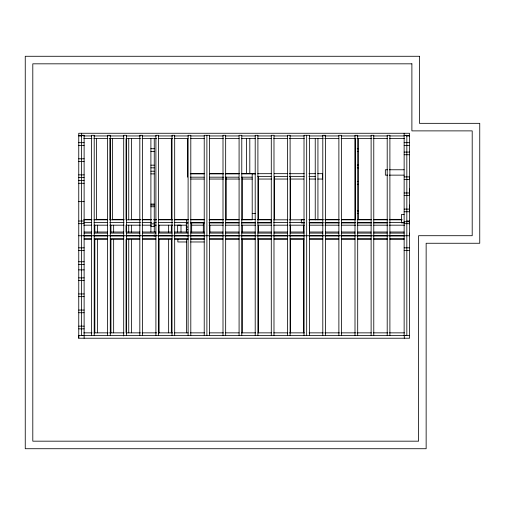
<?xml version="1.0" encoding="UTF-8"?>
<svg xmlns="http://www.w3.org/2000/svg" width="505" height="505" viewBox="0 0 505 505"><rect width="100%" height="100%" fill="white"/><g stroke="black" fill="none" stroke-linecap="round" stroke-linejoin="round"><path stroke-width="0.76" d="M78.755 338.224L78.755 133.263L409.492 133.263L409.523 338.224L78.755 338.224L78.761 335.522M409.505 233.095L409.505 235.759L404.133 235.747M409.505 223.866L409.505 221.171M409.505 207.751L409.505 205.087M409.505 191.666L409.505 188.971M81.425 135.296L84.12 135.296L84.12 338.224M78.755 135.359L84.12 135.359M409.505 135.365L404.139 135.365L406.828 135.296L406.828 335.446L81.425 335.446L81.406 133.263M78.755 135.965L81.823 135.965M83.767 135.946L91.639 135.946M93.999 135.946L108.165 135.946M109.743 135.946L123.908 135.946M126.275 135.946L140.44 135.946M142.019 135.946L156.184 135.946M158.545 135.946L172.716 135.946M174.288 135.946L188.46 135.946M190.821 135.946L204.203 135.946M209.714 135.946L223.09 135.946M225.457 135.946L238.833 135.946M241.983 135.946L255.366 135.946M257.727 135.946L271.109 135.946M274.259 135.946L287.642 135.946M290.003 135.946L304.168 135.946M309.679 135.946L323.061 135.946M324.639 135.946L338.805 135.946M341.165 135.946L355.337 135.946M356.909 135.946L371.08 135.946M373.441 135.946L387.606 135.946M389.974 135.946L404.139 135.946M406.443 135.965L409.505 135.965M83.792 138.623L92.03 138.629M93.848 138.623L107.931 138.629M109.509 138.629L124.053 138.629M140.529 138.623L126.048 138.623L126.048 219.82L140.516 219.82M142.025 138.629L156.657 138.629M158.229 138.629L172.735 138.623M174.307 138.623L188.049 138.629M190.398 138.629L204.538 138.629M209.234 138.629L223.38 138.629M225.457 138.623L239.099 138.629M241.453 138.629L255.599 138.629M257.746 138.623L271.311 138.629M273.672 138.629L287.812 138.629M289.245 138.623L304.319 138.629M308.934 138.623L323.232 138.629M324.633 138.623L338.874 138.629M341.045 138.629L355.331 138.629M356.902 138.629L371.813 138.629M373.17 138.623L387.512 138.629M389.608 138.623L404.48 138.623M78.755 142.675L84.12 142.675M404.139 142.675L409.505 142.675M78.755 145.371L84.12 145.371M404.139 145.377L409.505 145.377M357.262 148.672L358.601 148.672M150.9 148.722L154.259 148.722M357.262 148.704L358.601 148.704M150.9 151.418L154.259 151.418M357.262 151.367L358.601 151.367M404.139 152.081L409.505 152.081M404.139 154.745L409.505 154.745M78.755 158.791L84.12 158.791M78.755 161.455L84.12 161.455M357.262 165.103L358.601 165.103M150.9 165.16L154.259 165.16M357.262 167.843L358.601 167.843M150.9 167.856L154.259 167.856M387.682 169.768L385.334 169.768L385.334 175.134L387.682 175.134M389.248 169.768L404.114 169.768M150.9 171.195L154.259 171.195M190.745 173.676L204.19 173.701M209.474 173.676L223.513 173.676M225.457 173.701L239.42 173.676M241.459 173.676L255.505 173.676M257.746 173.701L271.621 173.676M274.228 173.676L287.705 173.676M289.245 173.701L304.212 173.701M308.934 173.701L315.581 173.676M317.702 173.676L322.6 173.676L322.6 179.041L317.702 179.041M190.271 173.827L204.146 173.827M209.373 173.827L223.835 173.827M225.407 173.827L238.796 173.827M241.699 173.827L252.184 173.827L252.216 219.511M150.9 173.89L154.259 173.89M252.216 173.89L255.568 173.89M78.755 174.875L84.12 174.875M389.248 175.134L404.114 175.134M257.746 176.365L271.135 176.365M274.284 176.365L287.673 176.365M289.245 176.365L304.212 176.365M308.934 176.365L315.234 176.365M404.139 176.901L409.505 176.901L409.505 179.559L404.139 179.559M190.271 177.179L204.146 177.179M209.373 177.179L223.835 177.179M225.407 177.179L238.796 177.179M241.699 177.179L252.184 177.179M78.755 177.571L84.12 177.571M190.745 179.041L204.153 179.041M209.474 179.041L223.513 179.041M225.855 179.041L239.42 179.041M242.084 179.041L252.38 179.041M258.2 179.041L271.621 179.041M274.228 179.041L287.705 179.041M289.832 179.041L303.877 179.041M309.338 179.041L315.581 179.041M78.755 180.588L84.12 180.588M357.262 181.579L358.601 181.579M78.755 183.29L84.12 183.29M357.262 184.275L358.601 184.275M404.139 192.979L409.505 192.979L409.505 195.359L404.139 195.359M78.755 201.64L84.12 201.64M150.9 204.07L154.259 204.07M150.9 205.099L154.259 205.099M150.9 206.766L154.259 206.766M404.139 209.102L409.505 209.102L409.505 211.759L404.139 211.759M252.216 213.476L255.568 213.476M357.262 213.457L358.601 213.457M404.12 214.486L401.437 214.486L401.437 222.863L404.12 222.863M84.12 219.366L91.948 219.366M95.855 219.366L107.622 219.366M112.28 219.366L124.015 219.366M382.67 219.366L387.36 219.366M389.525 219.366L401.847 219.366M357.262 219.498L358.601 219.498L358.601 138.66M131.06 219.568L140.472 219.568M142.044 219.568L151.462 219.568M153.817 219.568L156.26 219.568M158.526 219.568L171.662 219.568M174.225 219.568L188.434 219.593M190.36 219.593L204.481 219.568M209.184 219.593L223.298 219.593M225.628 219.593L238.985 219.593M241.339 219.593L255.568 219.511M257.689 219.593L271.141 219.593L271.141 222.945L257.689 222.945M304.452 219.593L301.302 219.593L301.302 222.945L304.452 222.945M308.972 219.568L323.118 219.568M324.936 219.593L339.139 219.593M341.481 219.593L354.977 219.593M357.243 219.593L371.421 219.593M373.763 219.593L387.177 219.593M83.786 219.82L91.67 219.82M93.848 219.82L107.426 219.82M109.787 219.82L123.971 219.82M142.094 219.82L151.55 219.82M153.911 219.82L156.279 219.82M158.639 219.82L172.824 219.82M174.395 219.82L187.791 219.82M190.941 219.82L204.336 219.82M209.064 219.82L223.248 219.82M225.609 219.82L239.004 219.82M241.371 219.82L252.399 219.82M257.916 219.82L271.311 219.82M273.672 219.82L287.856 219.82M289.434 219.82L304.401 219.82M309.129 219.82L323.314 219.82M324.885 219.82L339.07 219.82M341.437 219.82L355.615 219.82M357.982 219.82L371.377 219.82M373.738 219.82L387.922 219.82M389.494 219.82L402.1 219.82M78.755 221.026L84.12 221.026M406.822 220.994L409.505 220.994M404.139 221.739L409.505 221.739M83.786 222.478L91.67 222.478M94.031 222.478L107.426 222.478M109.787 222.478L123.971 222.478M126.332 222.478L140.516 222.478M142.094 222.478L151.55 222.478M153.911 222.478L156.279 222.478M158.639 222.478L172.824 222.478M174.395 222.478L186.219 222.478M191.73 222.478L203.553 222.478M209.064 222.478L223.248 222.478M225.609 222.478L239.004 222.478M241.371 222.478L255.549 222.478M257.916 222.478L271.311 222.478M273.672 222.478L287.856 222.478M289.434 222.478L304.401 222.478M309.129 222.478L323.314 222.478M324.885 222.478L339.07 222.478M341.437 222.478L355.615 222.478M357.193 222.478L371.377 222.478M373.738 222.478L387.922 222.478M389.494 222.478L404.467 222.478M187.835 222.85L186.301 222.85L186.301 232.376M188.005 222.945L186.44 222.945L186.44 219.593M190.36 222.945L204.475 222.945M209.184 222.945L223.298 222.945M225.628 222.945L238.985 222.945M241.339 222.945L255.454 222.945M309.18 222.945L322.891 222.945M324.936 222.945L339.139 222.945M341.481 222.945L354.977 222.945M357.243 222.945L371.421 222.945M373.763 222.945L387.177 222.945M78.755 223.69L84.12 223.652M404.139 223.69L409.505 223.69M150.9 223.841L154.259 223.841M83.786 225.18L91.67 225.18M94.031 225.18L107.426 225.18M109.787 225.18L123.971 225.18M140.516 225.18L126.048 225.18L126.048 232.256M142.094 225.18L151.55 225.18M153.911 225.18L156.279 225.18M158.639 225.18L172.824 225.18M174.395 225.18L186.219 225.18M191.73 225.18L203.553 225.18M209.064 225.18L223.248 225.18M225.609 225.18L239.004 225.18M241.371 225.18L255.549 225.18M257.916 225.18L271.311 225.18M273.672 225.18L287.856 225.18M289.434 225.18L304.401 225.18M309.129 225.18L323.314 225.18M324.885 225.18L339.07 225.18M341.437 225.18L355.615 225.18M357.193 225.18L371.377 225.18M373.738 225.18L387.922 225.18M389.494 225.18L404.467 225.18M150.9 226.543L154.259 226.543M186.301 227.035L187.835 227.035M186.301 229.737L187.835 229.737M84.12 232.016L91.506 232.016M94.208 232.016L107.584 232.016M110.286 232.016L123.706 232.016M126.408 232.016L139.822 232.016M142.486 232.016L155.906 232.016M158.602 232.016L172.022 232.016M174.686 232.016L188.106 232.016M190.802 232.016L204.222 232.016M209.581 232.016L223.002 232.016M225.666 232.016L239.086 232.016M241.781 232.016L255.202 232.016M257.904 232.016L271.286 232.016M273.988 232.016L287.402 232.016M290.104 232.016L304.016 232.016M309.376 232.016L322.802 232.016M325.46 232.016L338.88 232.016M341.576 232.016L355.002 232.016M357.698 232.016L371.118 232.016M373.776 232.016L387.202 232.016M389.898 232.016L404.133 232.016M84.12 233.102L91.506 233.102M94.208 233.102L107.584 233.102M110.286 233.102L123.706 233.102M126.408 233.102L139.822 233.102M142.486 233.102L155.906 233.102M158.602 233.102L172.022 233.102M174.686 233.102L188.106 233.102M190.802 233.102L204.222 233.102M209.581 233.102L223.002 233.102M225.666 233.102L239.086 233.102M241.781 233.102L255.202 233.102M257.904 233.102L271.286 233.102M273.988 233.102L287.402 233.102M290.104 233.102L304.016 233.102M309.376 233.102L322.802 233.102M325.46 233.102L338.88 233.102M341.576 233.102L355.002 233.102M357.698 233.102L371.118 233.102M373.776 233.102L387.202 233.102M389.898 233.102L404.133 233.102M84.12 235.482L91.506 235.482M94.208 235.482L107.584 235.482M110.286 235.482L123.706 235.482M126.408 235.482L139.822 235.482M142.486 235.482L155.906 235.482M158.602 235.482L172.022 235.482M174.686 235.482L188.106 235.482M190.802 235.482L204.222 235.482M209.581 235.482L223.002 235.482M225.666 235.482L239.086 235.482M241.781 235.482L255.202 235.482M257.904 235.482L271.286 235.482M273.988 235.482L287.402 235.482M290.104 235.482L304.016 235.482M309.376 235.482L322.802 235.482M325.46 235.482L338.88 235.482M341.576 235.482L355.002 235.482M357.698 235.482L371.118 235.482M373.776 235.482L387.202 235.482M389.898 235.482L404.133 235.482M78.755 235.759L84.12 235.747M91.506 235.747L94.208 235.747M107.584 235.747L110.286 235.747M123.706 235.747L126.408 235.747M139.822 235.747L142.486 235.747M155.906 235.747L158.602 235.747M172.022 235.747L174.686 235.747M186.301 235.772L187.835 235.772M188.106 235.747L190.802 235.747M204.222 235.747L209.581 235.747M223.002 235.747L225.666 235.747M239.086 235.747L241.781 235.747M255.202 235.747L257.904 235.747M271.286 235.747L273.988 235.747M287.402 235.747L290.104 235.747M304.016 235.747L309.376 235.747M322.802 235.747L325.46 235.747M338.88 235.747L341.576 235.747M355.002 235.747L357.698 235.747M371.118 235.747L373.776 235.747M387.202 235.747L389.898 235.747M84.12 236.005L91.506 236.005M94.208 236.005L107.584 236.005M110.286 236.005L123.706 236.005M126.408 236.005L139.822 236.005M142.486 236.005L155.906 236.005M158.602 236.005L172.022 236.005M174.686 236.005L188.106 236.005M190.802 236.005L204.222 236.005M209.581 236.005L223.002 236.005M225.666 236.005L239.086 236.005M241.781 236.005L255.202 236.005M257.904 236.005L271.286 236.005M273.988 236.005L287.402 236.005M290.104 236.005L304.016 236.005M309.376 236.005L322.802 236.005M325.46 236.005L338.88 236.005M341.576 236.005L355.002 236.005M357.698 236.005L371.118 236.005M373.776 236.005L387.202 236.005M389.898 236.005L404.133 236.005M84.12 238.392L91.506 238.392M94.208 238.392L107.584 238.392M110.286 238.392L123.706 238.392M126.408 238.392L139.822 238.392M142.486 238.392L155.906 238.392M158.602 238.392L172.022 238.392M174.686 238.392L188.106 238.392M190.802 238.392L204.222 238.392M209.581 238.392L223.002 238.392M225.666 238.392L239.086 238.392M241.781 238.392L255.202 238.392M257.904 238.392L271.286 238.392M273.988 238.392L287.402 238.392M290.104 238.392L304.016 238.392M309.376 238.392L322.802 238.392M325.46 238.392L338.88 238.392M341.576 238.392L355.002 238.392M357.698 238.392L371.118 238.392M373.776 238.392L387.202 238.392M389.898 238.392L404.133 238.392M84.12 239.471L91.506 239.471M94.208 239.471L107.584 239.471M110.286 239.471L123.706 239.471M126.408 239.471L139.822 239.471M142.486 239.471L155.906 239.471M158.602 239.471L172.022 239.471M174.686 239.471L188.106 239.471M190.802 239.471L204.222 239.471M209.581 239.471L223.002 239.471M225.666 239.471L239.086 239.471M241.781 239.471L255.202 239.471M257.904 239.471L271.286 239.471M273.988 239.471L287.402 239.471M290.104 239.471L304.016 239.471M309.376 239.471L322.802 239.471M325.46 239.471L338.88 239.471M341.576 239.471L355.002 239.471M357.698 239.471L371.118 239.471M373.776 239.471L387.202 239.471M389.898 239.471L404.133 239.471M186.705 241.971L177.861 241.971L177.861 239.288M190.606 241.971L204.153 241.971M78.755 247.829L84.12 247.829M404.139 247.829L409.505 247.829M78.755 250.53L84.12 250.53M404.139 250.493L409.505 250.493M78.755 261.748L84.12 261.748M78.755 264.45L84.12 264.45M78.755 269.878L84.12 269.878M78.755 277.864L84.12 277.864M78.755 280.527L84.12 280.527M78.755 293.948L84.12 293.948M78.755 296.65L84.12 296.65M78.755 310.064L84.12 310.064M78.755 312.728L84.12 312.728M78.755 326.148L84.12 326.148M78.755 328.85L84.12 328.85M83.792 332.858L92.03 332.858M94.044 332.858L108.184 332.858M109.503 332.858L124.053 332.858M140.466 332.858L126.048 332.858L126.048 239.326M142.031 332.858L156.676 332.858M158.242 332.858L172.514 332.858M174.358 332.858L188.131 332.858M190.429 332.858L204.569 332.858M209.24 332.858L223.418 332.858M225.697 332.858L239.13 332.858M241.415 332.858L255.637 332.858M257.941 332.858L271.349 332.858M273.678 332.858L287.932 332.858M289.397 332.858L304.351 332.858M309.047 332.858L323.244 332.858M324.765 332.858L339.48 332.858M341.033 332.858L355.57 332.858M356.94 332.858L371.345 332.858M373.422 332.858L387.903 332.858M389.481 332.858L404.467 332.858M78.755 335.554L84.12 335.554M409.505 335.554L404.139 335.554L404.139 133.263M404.271 335.541L404.271 338.224M389.898 335.446L389.898 135.296L387.202 135.296L387.202 335.446M373.776 335.446L373.776 135.296L371.118 135.296L371.118 335.446M357.698 335.446L357.698 135.296L355.002 135.296L355.002 335.446M355.249 138.66L355.249 219.498M341.576 335.446L341.576 135.296L338.88 135.296L338.88 335.446M325.46 335.446L325.46 135.296L322.802 135.296L322.802 335.446M317.935 138.623L317.935 219.82M315.234 138.623L315.234 219.82M309.445 222.85L309.445 232.376M309.376 335.446L309.376 135.296L304.016 135.296L304.016 335.446M306.68 135.296L306.68 335.446M303.694 225.154L303.694 232.325M303.694 239.181L303.694 332.864M290.602 176.365L290.602 219.82M290.602 225.18L290.602 232.256M290.602 239.326L290.602 332.858M290.104 335.446L290.104 135.296L287.402 135.296L287.402 335.446M274.48 176.365L274.48 219.82M273.988 335.446L273.988 135.296L271.286 135.296L271.286 335.446M258.396 176.365L258.396 219.82M258.396 225.18L258.396 232.256M258.396 239.326L258.396 332.858M257.904 335.446L257.904 135.296L255.202 135.296L255.202 335.446M249.811 138.635L249.811 173.714M246.459 138.635L246.459 173.714M242.28 177.141L242.28 219.82M242.28 225.18L242.28 232.256M242.28 239.326L242.28 332.858M241.781 335.446L241.781 135.296L239.086 135.296L239.086 335.446M226.196 177.141L226.196 219.82M225.666 335.446L225.666 135.296L223.002 135.296L223.002 335.446M209.928 225.173L209.928 232.313M209.581 335.446L209.581 135.296L204.222 135.296L204.222 335.446M206.886 135.296L206.886 335.446M203.313 222.85L203.313 232.376M191.673 222.85L191.673 232.376M190.802 335.446L190.802 135.296L188.106 135.296L188.106 335.446M187.607 173.827L187.607 177.179M187.399 138.654L187.399 173.871M186.44 225.18L186.44 232.256M186.44 239.326L186.44 332.858M180.998 232.073L180.998 225.186L177.646 225.186L177.646 232.073M174.686 335.446L174.686 135.296L172.022 135.296L172.022 335.446M171.346 138.623L171.346 219.82M171.346 225.18L171.346 232.256M171.346 239.326L171.346 332.858M168.651 225.18L168.651 232.256M168.651 239.326L168.651 332.858M159.1 225.18L159.1 232.256M159.1 239.326L159.1 332.858M158.602 335.446L158.602 135.296L155.906 135.296L155.906 335.446M154.259 138.673L154.259 231.915M154.195 234.774L154.195 236.308M150.9 138.673L150.9 231.915M142.486 335.446L142.486 135.296L139.822 135.296L139.822 335.446M131.407 138.623L131.407 219.82M131.407 225.18L131.407 232.256M131.407 239.326L131.407 332.858M128.743 138.623L128.743 219.82M128.743 225.18L128.743 232.256M128.743 239.326L128.743 332.858M126.408 335.446L126.408 135.296L123.706 135.296L123.7 335.926M113.657 225.18L113.657 232.256M113.657 239.326L113.657 332.858M112.628 138.623L112.628 219.82M110.961 225.18L110.961 232.256M110.961 239.326L110.961 332.858M110.286 335.446L110.286 135.296L107.584 135.296L107.584 335.446M109.97 138.623L109.97 219.82M97.541 225.18L97.541 232.256M97.541 239.326L97.541 332.858M96.543 138.623L96.543 219.82M94.845 225.18L94.845 232.256M94.845 239.326L94.845 332.858M94.208 335.446L94.208 135.296L91.506 135.296L91.506 335.446M419.434 56.276L25.25 56.276L25.25 448.724L426.144 448.724L426.144 243.258L479.75 243.258L479.75 123.334L419.434 123.334L419.434 56.276M411.891 63.826L32.8 63.826L32.8 441.174L418.594 441.174L418.594 235.709L472.2 235.709L472.2 130.883L411.891 130.883L411.891 63.826M358.601 210.762L357.262 210.762L358.601 210.8"/></g></svg>
